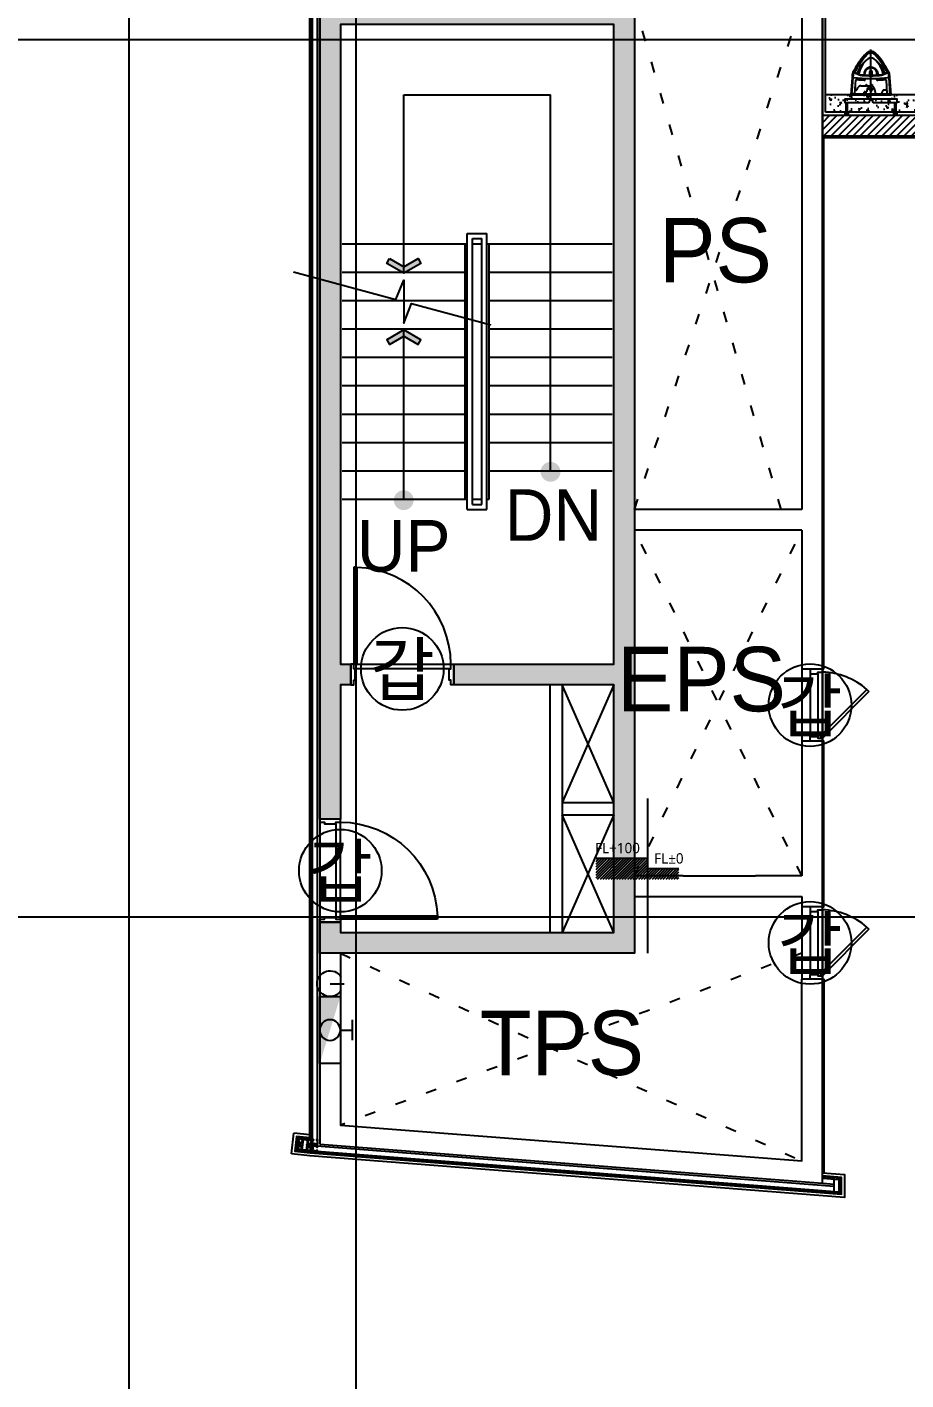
# Model space of a CAD drawing. Header units: metres. Extents: x 630750 to 860239, y 578133 to 726633.
# Drawn here: x 695220 to 703733, y 671325 to 684435 of the extents above; entities that cross this region are included whole.
import ezdxf
from ezdxf.enums import TextEntityAlignment as Align

# ---------------------------------------------------------------- set-up
doc = ezdxf.new("R2010")
doc.units = ezdxf.units.M
doc.header["$LTSCALE"] = 300
for name, pattern in [('CENTER', [50.8, 31.75, -6.35, 6.35, -6.35]), ('CONTINOUS', [0]), ('HIDDEN', [2, 1, -1]), ('HIDDEN-1', [1.4, 0.35, -0.7, 0.35]), ('업무시설_xr-base$0$CONTINOUS', [0])]:
    doc.linetypes.add(name, pattern=pattern)
for name, color, linetype in [('A-CEN-1', 1, 'Continuous'), ('A-CON', 2, 'Continuous'), ('A-DOR', 4, 'Continuous'), ('A-ELE-9', 9, 'Continuous'), ('A-HAT-1', 9, 'Continuous'), ('A-STAIR', 4, 'Continuous'), ('A-SYM1', 7, 'Continuous'), ('A-TXT-S', 3, 'Continuous'), ('A-WAL-BLK', 3, 'Continuous'), ('A-WAL-DW', 7, 'Continuous'), ('A-WALL-CONC', 2, 'Continuous'), ('DOR', 4, 'Continuous'), ('fire', 20, 'Continuous'), ('fire-l', 4, 'Continuous'), ("IN-st'l pipe", 230, 'Continuous'), ('KUK-DRYWALL', 4, 'Continuous'), ('KUK-F-LEVEL', 4, 'Continuous'), ('kuk-finish', 43, 'Continuous'), ("KUK-st'l pipe", 230, 'Continuous'), ('KUK-TOILET-cubicle', 4, 'Continuous'), ('KUK-TOILET-fu', 6, 'Continuous'), ('KUK-TOILET-젠다이', 7, 'Continuous'), ('KUK-WALL-FIN 1', 30, 'Continuous'), ('KUK-공사제외', 252, 'CONTINOUS'), ('KUK-석고보드', 201, 'Continuous'), ('pa-1093', 2, 'Continuous'), ('PA-22', 2, 'Continuous'), ('Text-갑', 7, 'Continuous')]:
    doc.layers.add(name, color=color, linetype=linetype)
doc.styles.add('KUK-TEXT', font='')
doc.styles.add('TEXT(돋음)', font='')
doc.styles.add('돋움', font='')
doc.styles.get('KUK-TEXT').set_extended_font_data('Malgun Gothic')
doc.styles.get('TEXT(돋음)').set_extended_font_data('Dotum')
doc.styles.get('돋움').set_extended_font_data('Dotum')

# ---------------------------------------------------------------- blocks, each defined once
blk = doc.blocks.new('dor-1000x200conc')
at = {"layer": 'A-DOR'}
for p, q in [((30, 1140), (30, 200)), ((60, 1140), (30, 1140)), ((60, 1140), (60, 200)), ((30, 200), (60, 200))]:
    blk.add_line(p, q, dxfattribs=at)
for points in [[(0, 200), (0, 0), (30, 0), (30, 45), (45, 45), (45, 155), (30, 155), (30, 200)], [(1000, 200), (1000, 0), (970, 0), (970, 45), (955, 45), (955, 155), (970, 155), (970, 200)]]:
    blk.add_lwpolyline(points, close=True, dxfattribs=at)
blk.add_arc((30, 200), 940, 0, 88.1729, dxfattribs=at)
at = {"layer": 'DOR', "color": 9}
for points in [[(30, 200), (970, 200)], [(955, 155), (45, 155)]]:
    blk.add_lwpolyline(points, dxfattribs=at)
blk = doc.blocks.new('dor-700')
at = {"layer": 'A-DOR'}
for p, q in [((197, 553), (218, 574)), ((197, 553), (649, 102)), ((218, 574), (670, 123)), ((670, 123), (649, 102))]:
    blk.add_line(p, q, dxfattribs=at)
for points in [[(0, 123), (0, 3), (45, 3), (45, 78), (30, 78), (30, 123)], [(700, 123), (700, 3), (655, 3), (655, 78), (670, 78), (670, 123)]]:
    blk.add_lwpolyline(points, close=True, dxfattribs=at)
blk.add_arc((715, 104), 686, 139.1042, 178.3732, dxfattribs=at)
at = {"layer": 'DOR', "color": 9}
for points in [[(30, 123), (627, 123)], [(45, 78), (655, 78)], [(45, 3), (655, 3)]]:
    blk.add_lwpolyline(points, dxfattribs=at)
blk = doc.blocks.new('pa-22')
at = {"layer": 'fire'}
for p, q in [((4.844, 0.625), (0.781, 0.625)), ((0.781, 0.625), (0.781, -0.625)), ((4.844, -0.625), (4.844, 0.625)), ((2.812, -0.625), (2.812, -1.362)), ((3.43, -1.362), (2.195, -1.362))]:
    blk.add_line(p, q, dxfattribs=at)
blk.add_circle((2.812, 0), 0.625, dxfattribs=at)
blk.add_solid([(0.781, 0.625), (0.781, -0.625), (4.844, 0.625)], dxfattribs=at)
at = {"layer": 'fire-l'}
blk.add_line((0, 0), (0, -0.849), dxfattribs=at)
at = {"layer": 'pa-1093'}
blk.add_arc((0, 0), 0.781, 301.88286, 238.11714, dxfattribs=at)
at = {"layer": 'PA-22'}
blk.add_line((0.781, -0.625), (4.844, -0.625), dxfattribs=at)
blk = doc.blocks.new('소변기')
at = {"layer": 'KUK-TOILET-fu', "color": 8, "linetype": 'HIDDEN'}
blk.add_line((-310804, 214101), (-310804, 214412), dxfattribs=at)
at = {"layer": 'KUK-TOILET-fu', "color": 8}
for p, q in [((-310799, 214073), (-310799, 214441)), ((-310794, 214081), (-310794, 214432))]:
    blk.add_line(p, q, dxfattribs=at)
at = {"layer": 'KUK-TOILET-fu', "color": 1, "linetype": 'CENTER'}
blk.add_line((-310740, 214257), (-311231, 214257), dxfattribs=at)
at = {"layer": 'KUK-TOILET-fu', "color": 8}
for points in [[(-310794, 214444), (-310794, 214452), (-310960, 214440, 0.023242), (-311011, 214434, 0.630524), (-311016, 214416, -0.202072), (-310983, 214346, -0.011863), (-310980, 214257, -0.011863), (-310983, 214167, -0.202072), (-311016, 214097, 0.630524), (-311011, 214080, 0.023242), (-310960, 214074), (-310794, 214062), (-310794, 214069)], [(-310799, 214432), (-310794, 214432), (-310794, 214444), (-310960, 214432, 0.018952), (-311002, 214428, 0.594773), (-311007, 214413, -0.171828), (-310977, 214339, -0.010802), (-310975, 214257, -0.010802), (-310977, 214175, -0.171828), (-311007, 214101, 0.594773), (-311002, 214086, 0.018952), (-310960, 214082), (-310794, 214069), (-310794, 214081), (-310799, 214082, -0.393106)], [(-311062, 214257, -0.478946), (-310982, 214322)], [(-311062, 214257, 0.478946), (-310982, 214192)], [(-310981, 214313, 0.490611), (-311054, 214257, 0.528057)], [(-310981, 214201, -0.490611), (-311054, 214257, -0.528057)], [(-310981, 214267), (-311019, 214267, 0.414214), (-311029, 214257, 0.414214)], [(-310981, 214247), (-311019, 214247, -0.414214), (-311029, 214257, -0.414214)]]:
    blk.add_lwpolyline(points, format="xyb", dxfattribs=at)
at = {"layer": 'KUK-TOILET-fu', "color": 8, "linetype": 'HIDDEN'}
for points in [[(-310951, 214309), (-310939, 214312, 0.374917), (-310936, 214315, 0.012897), (-310942, 214399, -0.415651), (-310939, 214403), (-310804, 214412), (-310804, 214431, -0.393106), (-310804, 214432), (-310799, 214432)], [(-310830, 214411, 0.393106), (-310839, 214401), (-310839, 214381, 0.283978), (-310834, 214372), (-310810, 214360, -0.283978), (-310804, 214351, -0.283978)], [(-310839, 214104), (-310839, 214116, 0.293179), (-310844, 214122), (-310863, 214131, -0.293179), (-310880, 214158), (-310880, 214257, -0.340628), (-310857, 214288), (-310807, 214301, 0.340628), (-310804, 214304)], [(-310804, 214187, 0.382162), (-310807, 214190), (-310818, 214191, -0.382162), (-310822, 214196), (-310822, 214213, 0.340628), (-310826, 214218), (-310857, 214226, -0.340628), (-310880, 214257)], [(-310799, 214082), (-310804, 214082, -0.393106), (-310804, 214083), (-310804, 214101), (-310939, 214111, -0.415651), (-310942, 214114, 0.012897), (-310936, 214199, 0.374917), (-310939, 214202), (-310951, 214204)]]:
    blk.add_lwpolyline(points, format="xyb", dxfattribs=at)
at = {"layer": 'KUK-TOILET-fu', "color": 8}
blk.add_lwpolyline([(-310794, 214217), (-310774, 214217), (-310774, 214237), (-310794, 214237)], dxfattribs=at)
at = {"layer": 'KUK-TOILET-fu', "color": 8, "linetype": 'HIDDEN'}
for centre, radius in [((-310891, 214265), 3), ((-310848, 214257), 14), ((-310823, 214257), 3), ((-310891, 214212), 3)]:
    blk.add_circle(centre, radius, dxfattribs=at)
at = {"layer": 'KUK-TOILET-fu', "color": 8}
for centre, radius, start, end in [((-310643, 213705), 814, 118.9106, 132.5695), ((-310643, 213705), 799, 118.9106, 132.5695), ((-310936, 214154), 244, 103.9578, 147.7034), ((-310954, 214138), 239, 98.2663, 140.4596), ((-310964, 214287), 150, 111.7125, 118.9106), ((-310964, 214287), 135, 111.7125, 118.9106), ((-310963, 214430), 2, 7.0893, 94.471), ((-310953, 214425), 8, 94.1596, 186.8254), ((-312356, 214257), 1406, 352.9107, 7.0893), ((-310802, 214441), 3, 0, 94.1596), ((-311149, 214257), 65, 132.5695, 180), ((-311149, 214257), 65, 180, 227.4305), ((-311149, 214257), 50, 132.5695, 180), ((-311149, 214257), 50, 180, 227.4305), ((-310643, 214809), 799, 227.4305, 241.0894), ((-311100, 214257), 50, 147.7034, 212.2966), ((-310936, 214360), 244, 212.2966, 256.0422), ((-310954, 214376), 239, 219.5404, 261.7337), ((-310643, 214809), 814, 227.4305, 241.0894), ((-310964, 214227), 150, 241.0894, 248.2875), ((-310964, 214227), 135, 241.0894, 248.2875), ((-310953, 214089), 8, 173.1746, 265.8404), ((-310963, 214084), 2, 265.529, 352.9107), ((-310802, 214073), 3, 265.8404, 0)]:
    blk.add_arc(centre, radius, start, end, dxfattribs=at)
at = {"layer": 'KUK-TOILET-fu', "color": 8, "linetype": 'ByBlock'}
for p in [(-310960, 214424), (-310799, 214441), (-310980, 214257), (-310849, 214271), (-310848, 214271), (-310848, 214243), (-310794, 214062)]:
    blk.add_point(p, dxfattribs=at)
blk = doc.blocks.new('pipe-100')
at = {"layer": "IN-st'l pipe", "color": 8, "linetype": 'HIDDEN', "ltscale": 10}
for p, q in [((52740, 87890), (52743, 87887)), ((52740, 87889), (52743, 87886)), ((52740, 87888), (52743, 87885)), ((52838, 87888), (52840, 87886)), ((52838, 87887), (52840, 87884)), ((52838, 87886), (52840, 87884))]:
    blk.add_line(p, q, dxfattribs=at)
at = {"layer": "IN-st'l pipe", "color": 8}
for p, q in [((52743, 87864), (52838, 87910)), ((52743, 87910), (52838, 87864)), ((52788, 87912), (52791, 87910)), ((52789, 87912), (52792, 87910)), ((52790, 87912), (52793, 87910)), ((52790, 87864), (52793, 87862)), ((52791, 87864), (52793, 87862)), ((52792, 87864), (52795, 87862))]:
    blk.add_line(p, q, dxfattribs=at)
at = {"layer": "IN-st'l pipe"}
for points in [[(52740, 87862), (52740, 87912), (52840, 87912), (52840, 87862)], [(52743, 87864), (52743, 87910), (52838, 87910), (52838, 87864)]]:
    blk.add_lwpolyline(points, close=True, dxfattribs=at)
blk = doc.blocks.new('con1')
at = {"layer": 'A-WALL-CONC', "linetype": '업무시설_xr-base$0$CONTINOUS'}
h = blk.add_hatch(color=253, dxfattribs=at)
h.dxf.hatch_style = 1
h.paths.add_polyline_path([(-374646, -269622), (-374446, -269622), (-374446, -269722), (-371796, -269722), (-371796, -267322), (-373346, -267322), (-373346, -267122), (-371796, -267122), (-371796, -260922), (-374446, -260922), (-374446, -267122), (-374346, -267122), (-374346, -267322), (-374446, -267322), (-374446, -268622), (-374646, -268622), (-374646, -260722), (-371596, -260722), (-371596, -269922), (-374646, -269922)], flags=17)
h.paths.add_polyline_path([(-391746, -248122), (-391746, -280472), (-393546, -280472), (-393546, -307972), (-398546, -307972), (-398546, -316999), (-351809, -331181), (-336470, -331181), (-334660, -325216), (-326598, -327662), (-326511, -327375), (-334860, -324841), (-335147, -325787), (-335530, -325670), (-335733, -326340), (-335350, -326456), (-336424, -329997), (-336807, -329881), (-337010, -330551), (-336628, -330667), (-336693, -330881), (-351764, -330881), (-352556, -330641), (-352397, -330114), (-353162, -329882), (-353322, -330408), (-362030, -327766), (-361870, -327240), (-362636, -327007), (-362795, -327534), (-374661, -323933), (-374501, -323407), (-375267, -323174), (-375427, -323701), (-380977, -322017), (-380817, -321490), (-381583, -321258), (-381742, -321784), (-392780, -318435), (-392649, -318004), (-393319, -317801), (-393362, -317945), (-397946, -316554), (-397946, -308572), (-393146, -308572), (-393146, -306522), (-391146, -306522), (-391146, -306122), (-392796, -306122), (-392796, -305522), (-393146, -305522), (-393146, -299422), (-391146, -299422), (-391146, -299022), (-393146, -299022), (-393146, -296322), (-392796, -296322), (-392796, -295622), (-393146, -295622), (-393146, -293122), (-391146, -293122), (-391146, -292722), (-393146, -292722), (-393146, -287472), (-391146, -287472), (-391146, -287072), (-393146, -287072), (-393146, -286422), (-392796, -286422), (-392796, -285722), (-393146, -285722), (-393146, -281172), (-392846, -281172), (-392846, -280872), (-391246, -280872), (-391246, -276472), (-391146, -276472), (-391146, -275872), (-391246, -275872), (-391246, -269872), (-391146, -269872), (-391146, -269272), (-391246, -269272), (-391246, -261372), (-391146, -261372), (-391146, -260772), (-391246, -260772), (-391246, -248722), (-391146, -248722), (-391146, -248622), (-384196, -248622), (-384196, -248722), (-383596, -248722), (-383596, -248622), (-374596, -248622), (-374596, -248722), (-373996, -248722), (-373996, -248622), (-364696, -248622), (-364696, -248722), (-364096, -248722), (-364096, -248622), (-354796, -248622), (-354796, -248722), (-354196, -248722), (-354196, -248622), (-344896, -248622), (-344896, -248722), (-344296, -248722), (-344296, -248622), (-334996, -248622), (-334996, -248722), (-334396, -248722), (-334396, -248622), (-325096, -248622), (-325096, -248722), (-324496, -248722), (-324496, -248622), (-318496, -248622), (-318496, -248722), (-317896, -248722), (-317896, -248622), (-309996, -248622), (-309996, -248722), (-309396, -248722), (-309396, -248622), (-302496, -248622), (-302496, -248722), (-301896, -248722), (-301896, -248522), (-299646, -248522), (-299646, -249472), (-302346, -249472), (-302346, -249672), (-299646, -249672), (-299646, -257472), (-302346, -257472), (-302346, -260722), (-302546, -260722), (-302546, -261422), (-302346, -261422), (-302346, -269222), (-302546, -269222), (-302546, -269922), (-302346, -269922), (-302346, -275822), (-302546, -275822), (-302546, -276522), (-302346, -276522), (-302346, -285722), (-302546, -285722), (-302546, -286422), (-302346, -286422), (-302346, -295622), (-302546, -295622), (-302546, -296322), (-302346, -296322), (-302346, -302072), (-302546, -302072), (-302546, -303072), (-302146, -303072), (-302146, -311972), (-302546, -311972), (-302546, -312972), (-302146, -312972), (-302146, -318572), (-302546, -318572), (-302546, -319572), (-302146, -319572), (-302146, -327072), (-302646, -327072), (-302646, -327872), (-302246, -327872), (-302246, -333872), (-302596, -333872), (-302596, -334572), (-302046, -334572), (-302046, -334903), (-302663, -334716), (-302721, -334907), (-301846, -335173), (-301846, -257872), (-299246, -257872), (-299246, -248122)])
h = blk.add_hatch(color=253, dxfattribs=at)
h.dxf.hatch_style = 1
h.paths.add_polyline_path([(-302596, -253222), (-301896, -253222), (-301896, -253922), (-302596, -253922)])
h.paths.add_polyline_path([(-384246, -253222), (-383546, -253222), (-383546, -253922), (-384246, -253922)])
h.paths.add_polyline_path([(-335096, -253172), (-334296, -253172), (-334296, -253972), (-335096, -253972)])
h.paths.add_polyline_path([(-354896, -253172), (-354096, -253172), (-354096, -253972), (-354896, -253972)])
h.paths.add_polyline_path([(-374696, -253172), (-373896, -253172), (-373896, -253972), (-374696, -253972)])
h.paths.add_polyline_path([(-325196, -253172), (-324396, -253172), (-324396, -253972), (-325196, -253972)])
h.paths.add_polyline_path([(-364746, -253222), (-364046, -253222), (-364046, -253922), (-364746, -253922)])
h.paths.add_polyline_path([(-344946, -253222), (-344246, -253222), (-344246, -253922), (-344946, -253922)])
h.paths.add_polyline_path([(-310046, -253222), (-309346, -253222), (-309346, -253922), (-310046, -253922)])
h.paths.add_polyline_path([(-318596, -253172), (-317796, -253172), (-317796, -253972), (-318596, -253972)])
h.paths.add_polyline_path([(-384246, -310860), (-383446, -310860), (-383446, -311660), (-384246, -311660)])
h.paths.add_polyline_path([(-384246, -305472), (-383446, -305472), (-383446, -306272), (-384246, -306272)])
h.paths.add_polyline_path([(-384246, -295572), (-383446, -295572), (-383446, -296372), (-384246, -296372)])
h.paths.add_polyline_path([(-384196, -276472), (-383596, -276472), (-383596, -275872), (-384196, -275872)])
h.paths.add_polyline_path([(-384246, -285672), (-383446, -285672), (-383446, -286472), (-384246, -286472)])
h.paths.add_polyline_path([(-384296, -269172), (-383496, -269172), (-383496, -269972), (-384296, -269972)])
h.paths.add_polyline_path([(-384296, -260672), (-383496, -260672), (-383496, -261472), (-384296, -261472)])
h.paths.add_polyline_path([(-376996, -285572), (-376196, -285572), (-376196, -286372), (-376996, -286372)], flags=17)
h.paths.add_polyline_path([(-374696, -276572), (-373896, -276572), (-373896, -275772), (-374696, -275772)], flags=17)
h.paths.add_polyline_path([(-364696, -285772), (-364096, -285772), (-364096, -286372), (-364696, -286372)], flags=17)
h.paths.add_polyline_path([(-364796, -275772), (-363996, -275772), (-363996, -276572), (-364796, -276572)], flags=17)
edge = h.paths.add_edge_path(flags=16)
edge.add_arc((-376496, -295972), 450, 0, 360)
edge = h.paths.add_edge_path(flags=16)
edge.add_arc((-354496, -302572), 450, 0, 360)
edge = h.paths.add_edge_path(flags=16)
edge.add_arc((-364396, -295972), 350, 0, 360)
edge = h.paths.add_edge_path(flags=16)
edge.add_arc((-354496, -295972), 450, 0, 360)
edge = h.paths.add_edge_path(flags=16)
edge.add_arc((-344596, -302572), 350, 0, 360)
edge = h.paths.add_edge_path(flags=16)
edge.add_arc((-344596, -295972), 350, 0, 360)
edge = h.paths.add_edge_path(flags=16)
edge.add_arc((-364396, -302572), 350, 0, 360)
h.paths.add_polyline_path([(-375978, -305716), (-376744, -305483), (-376976, -306249), (-376210, -306481)], flags=17)
h.paths.add_polyline_path([(-378098, -312701), (-378863, -312469), (-379096, -313234), (-378330, -313467)], flags=16)
h.paths.add_polyline_path([(-354768, -312100), (-355533, -311867), (-355766, -312633), (-355000, -312865)], flags=17)
h.paths.add_polyline_path([(-347591, -314277), (-348357, -314045), (-348589, -314811), (-347823, -315043)], flags=17)
h.paths.add_polyline_path([(-349725, -321311), (-350491, -321078), (-350723, -321844), (-349958, -322076)], flags=17)
h.paths.add_polyline_path([(-359199, -318436), (-359964, -318204), (-360197, -318969), (-359431, -319202)], flags=17)
edge = h.paths.add_edge_path(flags=16)
edge.add_arc((-324746, -312472), 450, 0, 360)
h.paths.add_polyline_path([(-318596, -311972), (-317796, -311972), (-317796, -312972), (-318596, -312972)], flags=17)
edge = h.paths.add_edge_path(flags=16)
edge.add_arc((-335146, -312472), 350, 0, 360)
edge = h.paths.add_edge_path(flags=16)
edge.add_arc((-338617, -317419), 450, 0, 360)
h.paths.add_polyline_path([(-340252, -324185), (-341017, -323953), (-341250, -324719), (-340484, -324951)], flags=17)
edge = h.paths.add_edge_path(flags=17)
edge.add_arc((-324746, -319072), 450, 0, 360)
h.paths.add_polyline_path([(-318696, -318672), (-317696, -318672), (-317696, -319472), (-318696, -319472)], flags=17)
h.paths.add_polyline_path([(-310096, -327072), (-309296, -327072), (-309296, -327872), (-310096, -327872)])
h.paths.add_polyline_path([(-316096, -322372), (-316096, -325422), (-311308, -325422), (-311308, -325222), (-315896, -325222), (-315896, -322572), (-309696, -322572), (-309696, -325222), (-310308, -325222), (-310308, -325422), (-309496, -325422), (-309496, -322372)], flags=17)
edge = h.paths.add_edge_path(flags=17)
edge.add_arc((-324796, -327472), 400, 0, 360)
edge = h.paths.add_edge_path(flags=17)
edge.add_arc((-318196, -329272), 450, 0, 360)
h.paths.add_polyline_path([(-310096, -331472), (-309296, -331472), (-309296, -332272), (-310096, -332272)])
edge = h.paths.add_edge_path(flags=16)
edge.add_arc((-334696, -302572), 350, 0, 360)
edge = h.paths.add_edge_path(flags=17)
edge.add_arc((-334696, -286072), 350, 0, 360)
edge = h.paths.add_edge_path(flags=16)
edge.add_arc((-334696, -295972), 350, 0, 360)
edge = h.paths.add_edge_path(flags=17)
edge.add_arc((-344596, -286072), 450, 0, 360)
h.paths.add_polyline_path([(-318596, -295472), (-317796, -295472), (-317796, -296472), (-318596, -296472)], flags=17)
h.paths.add_polyline_path([(-318596, -302072), (-317796, -302072), (-317796, -303072), (-318596, -303072)], flags=17)
edge = h.paths.add_edge_path(flags=16)
edge.add_arc((-324796, -302572), 450, 0, 360)
edge = h.paths.add_edge_path(flags=16)
edge.add_arc((-324796, -295972), 450, 0, 360)
edge = h.paths.add_edge_path(flags=17)
edge.add_arc((-324796, -286072), 450, 0, 360)
edge = h.paths.add_edge_path(flags=17)
edge.add_arc((-334696, -276172), 450, 0, 360)
edge = h.paths.add_edge_path(flags=17)
edge.add_arc((-344596, -276172), 450, 0, 360)
h.paths.add_polyline_path([(-318596, -275772), (-317796, -275772), (-317796, -276572), (-318596, -276572)], flags=17)
h.paths.add_polyline_path([(-318596, -285672), (-317796, -285672), (-317796, -286472), (-318596, -286472)], flags=17)
edge = h.paths.add_edge_path(flags=17)
edge.add_arc((-324796, -276172), 450, 0, 360)
h.paths.add_polyline_path([(-364796, -260672), (-363996, -260672), (-363996, -261472), (-364796, -261472)])
h.paths.add_polyline_path([(-364796, -269172), (-363996, -269172), (-363996, -269972), (-364796, -269972)], flags=17)
h.paths.add_polyline_path([(-325196, -269172), (-324396, -269172), (-324396, -269972), (-325196, -269972)], flags=17)
h.paths.add_polyline_path([(-310846, -260722), (-310046, -260722), (-310046, -261522), (-310846, -261522)], flags=17)
h.paths.add_polyline_path([(-325196, -260672), (-324396, -260672), (-324396, -261472), (-325196, -261472)])
h.paths.add_polyline_path([(-335096, -260672), (-334296, -260672), (-334296, -261472), (-335096, -261472)])
h.paths.add_polyline_path([(-344996, -260672), (-344196, -260672), (-344196, -261472), (-344996, -261472)])
h.paths.add_polyline_path([(-354896, -260672), (-354096, -260672), (-354096, -261472), (-354896, -261472)])
h.paths.add_polyline_path([(-354896, -269172), (-354096, -269172), (-354096, -269972), (-354896, -269972)], flags=17)
h.paths.add_polyline_path([(-344996, -269172), (-344196, -269172), (-344196, -269972), (-344996, -269972)], flags=17)
h.paths.add_polyline_path([(-335096, -269172), (-334296, -269172), (-334296, -269972), (-335096, -269972)], flags=17)
h.paths.add_polyline_path([(-310146, -275772), (-309346, -275772), (-309346, -276572), (-310146, -276572)])
h.paths.add_polyline_path([(-310146, -269172), (-309346, -269172), (-309346, -269972), (-310146, -269972)])
h.paths.add_polyline_path([(-309946, -312172), (-309346, -312172), (-309346, -312772), (-309946, -312772)], flags=17)
h.paths.add_polyline_path([(-309946, -302272), (-309346, -302272), (-309346, -302872), (-309946, -302872)], flags=17)
h.paths.add_polyline_path([(-310146, -295572), (-309346, -295572), (-309346, -296372), (-310146, -296372)])
h.paths.add_polyline_path([(-310146, -285672), (-309346, -285672), (-309346, -286472), (-310146, -286472)])
h.paths.add_polyline_path([(-366407, -311180), (-366585, -311089), (-367173, -312249), (-366994, -312339)], flags=16)
h.paths.add_polyline_path([(-367582, -313499), (-367761, -313408), (-368303, -314479), (-368125, -314569)], flags=16)
h.paths.add_polyline_path([(-374501, -323407), (-375267, -323174), (-375499, -323940), (-374734, -324172)], flags=17)
h.paths.add_polyline_path([(-380817, -321490), (-381583, -321258), (-381815, -322024), (-381049, -322256)])
h.paths.add_polyline_path([(-319505, -329605), (-319563, -329797), (-318587, -330093), (-318529, -329901)], flags=17)
h.paths.add_polyline_path([(-317400, -330244), (-317458, -330435), (-316482, -330732), (-316423, -330540)], flags=17)
h.paths.add_polyline_path([(-315294, -330883), (-315352, -331074), (-314376, -331370), (-314318, -331179)], flags=17)
h.paths.add_polyline_path([(-313189, -331522), (-313247, -331713), (-312271, -332009), (-312213, -331818)], flags=17)
h.paths.add_polyline_path([(-311084, -332161), (-311142, -332352), (-310166, -332648), (-310108, -332457)], flags=17)
h.paths.add_polyline_path([(-308979, -332799), (-309037, -332991), (-308061, -333287), (-308003, -333096)])
h.paths.add_polyline_path([(-306873, -333438), (-306932, -333630), (-305955, -333926), (-305897, -333734)])
h.paths.add_polyline_path([(-321610, -328966), (-321668, -329158), (-320692, -329454), (-320634, -329263)], flags=17)
h.paths.add_polyline_path([(-304768, -334077), (-304826, -334268), (-303850, -334565), (-303792, -334373)])
h.paths.add_polyline_path([(-366380, -308837), (-366525, -309124), (-365780, -309502), (-365997, -309930), (-365819, -310020), (-365282, -308961), (-368993, -307835), (-369051, -308027), (-368955, -308056), (-369303, -309204), (-369399, -309175), (-369457, -309366), (-369362, -309396), (-371191, -315424), (-373727, -314655), (-371897, -308626), (-370414, -309076), (-370356, -308885), (-371839, -308435), (-371491, -307286), (-370008, -307736), (-369950, -307545), (-371624, -307037), (-373976, -314788), (-369001, -316298), (-368713, -315729), (-368891, -315638), (-369104, -316057), (-370999, -315482), (-368764, -308114)], flags=17)
edge = h.paths.add_edge_path()
edge.add_line((-317996, -269122), (-318196, -269122))
edge.add_line((-318196, -266622), (-317996, -266622))
edge.add_line((-318196, -265972), (-318196, -266622))
edge.add_line((-318196, -269122), (-318196, -269672))
edge.add_line((-317996, -269472), (-317996, -269122))
edge.add_line((-317996, -266622), (-317996, -265972))
edge.add_line((-317071, -260922), (-317071, -260722))
edge.add_line((-317071, -260722), (-314896, -260722))
edge.add_line((-314896, -260722), (-314896, -260922))
edge.add_line((-314896, -260922), (-317071, -260922))
edge.add_line((-318196, -265972), (-321996, -265972))
edge.add_line((-321996, -265972), (-321996, -262022))
edge.add_line((-321996, -262022), (-321796, -262022))
edge.add_line((-321796, -262022), (-321796, -262922))
edge.add_line((-321796, -262922), (-321696, -262922))
edge.add_line((-321696, -262922), (-321696, -263122))
edge.add_line((-321696, -263122), (-321796, -263122))
edge.add_line((-321796, -263122), (-321796, -265772))
edge.add_line((-321796, -265772), (-314196, -265772))
edge.add_line((-314196, -265772), (-314196, -263122))
edge.add_line((-314196, -263122), (-320696, -263122))
edge.add_line((-320696, -263122), (-320696, -262922))
edge.add_line((-320696, -262922), (-319546, -262922))
edge.add_line((-319546, -262922), (-319546, -260922))
edge.add_line((-319546, -260922), (-321796, -260922))
edge.add_line((-321796, -260922), (-321796, -261022))
edge.add_line((-321796, -261022), (-321996, -261022))
edge.add_line((-321996, -261022), (-321996, -260722))
edge.add_line((-321996, -260722), (-317771, -260722))
edge.add_line((-317771, -260722), (-317771, -260922))
edge.add_line((-317996, -269472), (-314196, -269472))
edge.add_line((-314196, -269472), (-314196, -265972))
edge.add_line((-314196, -265972), (-317996, -265972))
edge.add_line((-317771, -260922), (-319346, -260922))
edge.add_line((-319346, -260922), (-319346, -262922))
edge.add_line((-319346, -262922), (-314196, -262922))
edge.add_line((-314196, -262922), (-314196, -260722))
edge.add_line((-314196, -260722), (-313996, -260722))
edge.add_line((-313996, -260722), (-313996, -269672))
edge.add_line((-313996, -269672), (-318196, -269672))
edge.add_line((-309346, -286472), (-309346, -312772))
edge.add_line((-309546, -302872), (-309546, -312172))
edge.add_line((-309546, -296372), (-309546, -302272))
edge.add_line((-309546, -286472), (-309546, -295572))
edge.add_line((-375427, -323701), (-380977, -322017))
edge.add_line((-334860, -324841), (-335147, -325787))
edge.add_line((-334660, -325216), (-334860, -325874))
edge.add_line((-324796, -328209), (-324796, -327872))
edge.add_line((-324596, -328060), (-324596, -327819))
edge.add_line((-324796, -328209), (-322797, -328815))
edge.add_line((-322797, -328815), (-322739, -328624))
edge.add_line((-322739, -328624), (-324596, -328060))
edge.add_line((-337531, -334677), (-338201, -334474))
edge.add_line((-338201, -334474), (-338404, -335144))
edge.add_line((-338404, -335144), (-337734, -335347))
edge.add_line((-337734, -335347), (-337531, -334677))
edge = h.paths.add_edge_path()
edge.add_line((-339858, -323400), (-339800, -323209))
edge.add_line((-339800, -323209), (-337930, -317052))
edge.add_line((-337930, -317052), (-338217, -316965))
edge.add_line((-338217, -316965), (-338268, -317133))
edge.add_arc((-338617, -317419), 450, -73.1135, 39.3318, ccw=False)
edge.add_line((-338486, -317849), (-340145, -323313))
edge.add_line((-340145, -323313), (-339858, -323400))
at = {"layer": 'A-WALL-CONC'}
blk.add_lwpolyline([(-374646, -269622), (-374446, -269622), (-374446, -269722), (-371796, -269722), (-371796, -267322), (-373346, -267322), (-373346, -267122), (-371796, -267122), (-371796, -260922), (-374446, -260922), (-374446, -267122), (-374346, -267122), (-374346, -267322), (-374446, -267322), (-374446, -268622), (-374646, -268622), (-374646, -260722), (-371596, -260722), (-371596, -269922), (-374646, -269922), (-374646, -269622)], dxfattribs=at)

msp = doc.modelspace()

# ---------------------------------------------------------------- hatches: boundary and pattern name
at = {"layer": 'A-SYM1'}
for points in [[(698703.2, 682145.6), (698729.8, 682191.8), (698868.4, 682111.8), (699007, 682191.8), (699033.6, 682145.6), (698868.4, 682050.2)], [(698703.2, 681404.8), (698729.8, 681358.6), (698868.4, 681438.6), (699007, 681358.6), (699033.6, 681404.8), (698868.4, 681500.2)]]:
    msp.add_hatch(color=7, dxfattribs=at).paths.add_polyline_path(points)
h = msp.add_hatch(color=7, dxfattribs=at)
edge = h.paths.add_edge_path()
edge.add_arc((700290.4, 680125.2), 96, 450, 630)
edge.add_arc((700290.4, 680125.2), 96, 630, 810)
h = msp.add_hatch(color=7, dxfattribs=at)
edge = h.paths.add_edge_path()
edge.add_arc((698868.4, 679850.2), 96, 450, 630)
edge.add_arc((698868.4, 679850.2), 96, 630, 810)
at = {"layer": 'A-WAL-BLK'}
h = msp.add_hatch(dxfattribs=at)
h.set_pattern_fill('ANSI31', color=251, scale=400, style=0)
h.set_pattern_definition([(45, (1072700.25, 440364.125), (-35.355339, 35.355339), [])])
h.paths.add_polyline_path([(706724.4, 672935.2), (706724.4, 673125.8), (704514.4, 673298.1), (704514.4, 676370.2), (706024.4, 676370.2), (706024.4, 676470.2), (704514.4, 676470.2), (704514.4, 680980.2), (707904.4, 680980.2), (707904.4, 676210.2), (708104.4, 676210.2), (708104.4, 683910.2), (707904.4, 683910.2), (707904.4, 681180.2), (704514.4, 681180.2), (704514.4, 682130.2), (704324.4, 682130.2), (704324.4, 673122.3)])
h.paths.add_polyline_path([(702924.4, 683380.2), (706664.4, 683380.2), (706664.4, 684330.2), (706504.4, 684330.2), (706504.4, 683580.2), (702924.4, 683580.2)])
h.paths.add_polyline_path([(707904.4, 684710.2), (708104.4, 684710.2), (708104.4, 687060.2), (707904.4, 687060.2)])
h.paths.add_polyline_path([(706009.4, 674640.2), (706009.4, 675170.2), (705809.4, 675170.2), (705809.4, 674440.2), (707904.4, 674440.2), (707904.4, 674640.2)])
at = {"layer": 'KUK-F-LEVEL', "ltscale": 10}
h = msp.add_hatch(dxfattribs=at)
h.set_pattern_fill('ANSI31', color=8, scale=150, style=0)
h.set_pattern_definition([(45, (700932.072, 676178.87), (-13.25825, 13.25825), [])])
h.paths.add_polyline_path([(701532.1, 676278.9), (701232.1, 676278.9), (701232.1, 676378.9), (700732.1, 676378.9), (700732.1, 676178.9), (701532.1, 676178.9)])
at = {"layer": 'KUK-TOILET-젠다이'}
h = msp.add_hatch(dxfattribs=at)
h.set_pattern_fill('AR-CONC', color=251, scale=25, angle=-90, style=0)
h.set_pattern_definition([(320, (489007.45, 373636.68), (-15.688034, -179.315046), [18.75, -206.25]), (265, (489007.45, 373636.68), (188.04803, 34.68783), [15, -165]), (10.4514, (489006.15, 373621.74), (172.359886, -144.627345), [15.93505, -175.28553]), (316.1842, (489057.45, 373636.68), (-41.37975, -266.81026), [28.125, -309.375]), (6.6356, (489054, 373614.45), (243.52947, -233.66568), [23.90257, -262.92825]), (261.1842, (489057.45, 373636.68), (243.52965, -233.66549), [22.5, -247.5]), (291, (489044.95, 373611.68), (-100.65472, -149.226763), [18.75, -206.25]), (236, (489044.95, 373611.68), (181.28751, -60.82883), [15, -165]), (341.4514, (489036.57, 373599.24), (80.632624, -210.05566), [15.93505, -175.28553]), (307.5, (489007.455, 373636.68), (83.223463, -3.039964), [0, -163, 0, -167.5, 0, -165.625]), (277.5, (489007.455, 373636.68), (98.602928, -65.767384), [0, -95.5, 0, -159.25, 0, -63.125]), (237.5, (489007.455, 373692.43), (-5.638718, -133.455609), [0, -62.5, 0, -195, 0, -258.75]), (227.5, (489007.45, 373717.43), (25.026246, -145.796542), [0, -81.25, 0, -129.5, 0, -183.75])])
h.paths.add_polyline_path([(706448.6, 683782.5), (706448.6, 683612.5), (702928.6, 683612.5), (702928.6, 683782.5)])

# ---------------------------------------------------------------- linework, layer by layer
at = {"layer": 'A-CEN-1', "linetype": 'Continuous', "ltscale": 0.7}
msp.add_line((696204.4, 708258.8, 0), (696204.4, 636401.3, 0), dxfattribs=at)
at = {"layer": 'A-CEN-1', "linetype": 'Continuous'}
for p, q in [((698404.4, 708258.8), (698404.4, 667379.2)), ((796986.4, 684310.2), (657202.6, 684310.2)), ((796986.4, 675810.2), (657202.6, 675810.2))]:
    msp.add_line(p, q, dxfattribs=at)
at = {"layer": 'A-ELE-9'}
for p, q in [((702724.4, 678213.9), (702724.4, 677513.9)), ((702724.4, 675910.2), (702724.4, 675210.2))]:
    msp.add_line(p, q, dxfattribs=at)
at = {"layer": 'A-HAT-1', "color": 8, "linetype": 'HIDDEN-1'}
for p, q in [((701104.4, 679760.2), (702724.4, 684660.2)), ((702524.4, 679760.2), (701104.4, 684660.2)), ((701104.4, 676210.2), (702724.4, 679560.2)), ((702724.4, 676210.2), (701104.4, 679560.2)), ((698254.4, 675460.2), (702724.4, 673447.3)), ((702724.4, 675460.2), (698257.5, 673795))]:
    msp.add_line(p, q, dxfattribs=at)
at = {"layer": 'A-HAT-1', "color": 8}
for p, q in [((700904.4, 678060.2), (700404.4, 676920.2)), ((700904.4, 676920.2), (700404.4, 678060.2)), ((700904.4, 676800.2), (700404.4, 675660.2)), ((700904.4, 675660.2), (700404.4, 676800.2))]:
    msp.add_line(p, q, dxfattribs=at)
at = {"layer": 'A-STAIR'}
for p, q in [((699484.4, 682435.2), (699674.4, 682435.2)), ((699484.4, 679760.2), (699484.4, 682435.2)), ((699534.4, 682385.2), (699624.4, 682385.2)), ((699534.4, 679810.2), (699534.4, 682385.2)), ((699624.4, 679810.2), (699624.4, 682385.2)), ((699674.4, 679760.2), (699674.4, 682435.2)), ((698272.4, 682335.2), (699464.4, 682335.2)), ((699464.4, 679860.2), (699464.4, 682335.2)), ((699464.4, 682335.2), (699484.4, 682335.2)), ((699534.4, 682335.2), (699624.4, 682335.2)), ((699674.4, 682335.2), (700886.4, 682335.2)), ((699694.4, 679860.2), (699694.4, 682335.2)), ((698272.4, 682060.2), (699464.4, 682060.2)), ((699694.4, 682060.2), (700886.4, 682060.2)), ((698272.4, 681785.2), (699464.4, 681785.2)), ((699694.4, 681785.2), (700886.4, 681785.2)), ((698272.4, 681510.2), (699464.4, 681510.2)), ((699694.4, 681510.2), (700886.4, 681510.2)), ((698272.4, 681235.2), (699464.4, 681235.2)), ((699694.4, 681235.2), (700886.4, 681235.2)), ((698272.4, 680960.2), (699464.4, 680960.2)), ((699694.4, 680960.2), (700886.4, 680960.2)), ((698272.4, 680685.2), (699464.4, 680685.2)), ((699694.4, 680685.2), (700886.4, 680685.2)), ((698272.4, 680410.2), (699464.4, 680410.2)), ((699694.4, 680410.2), (700886.4, 680410.2)), ((698272.4, 680135.2), (699464.4, 680135.2)), ((699694.4, 680135.2), (700886.4, 680135.2)), ((698272.4, 679860.2), (699484.4, 679860.2)), ((699484.4, 679760.2), (699674.4, 679760.2)), ((699534.4, 679860.2), (699624.4, 679860.2)), ((699534.4, 679810.2), (699624.4, 679810.2)), ((699674.4, 679860.2), (699694.4, 679860.2))]:
    msp.add_line(p, q, dxfattribs=at)
at = {"layer": 'A-SYM1', "color": 7}
for p, q in [((698868.4, 683778.1), (700290.4, 683778.1)), ((698868.4, 682050.2), (698868.4, 683778.1)), ((700290.4, 680125.2), (700290.4, 683778.1)), ((698868.4, 679850.2), (698868.4, 681500.2))]:
    msp.add_line(p, q, dxfattribs=at)
for points in [[(698729.8, 682191.8), (698868.4, 682111.8), (699007, 682191.8), (699033.6, 682145.6), (698868.4, 682050.2), (698703.2, 682145.6)], [(698729.8, 681358.6), (698868.4, 681438.6), (699007, 681358.6), (699033.6, 681404.8), (698868.4, 681500.2), (698703.2, 681404.8)]]:
    msp.add_lwpolyline(points, close=True, dxfattribs=at)
msp.add_lwpolyline([(697798.9, 682061.8), (698792.8, 681795.5), (698868.4, 681983.9), (698868.4, 681566.6), (698944, 681755), (699711.8, 681549.2)], dxfattribs=at)
at = {"layer": 'A-WAL-BLK'}
for p, q in [((702724.4, 687060.2), (702724.4, 679760.2)), ((702924.4, 687060.2), (702924.4, 678213.9)), ((702924.4, 683580.2), (706664.4, 683580.2)), ((702924.4, 683380.2), (702924.4, 677010.2)), ((702924.4, 683380.2), (706664.4, 683380.2)), ((702724.4, 679760.2), (701104.4, 679760.2)), ((702724.4, 679560.2), (701104.4, 679560.2)), ((702724.4, 679560.2), (702724.4, 678213.9)), ((702924.4, 678213.9), (702724.4, 678213.9)), ((702724.4, 677513.9), (702724.4, 676210.2)), ((702924.4, 677513.9), (702724.4, 677513.9)), ((702924.4, 677513.9), (702924.4, 675910.2)), ((702924.4, 676310.2), (702924.4, 675910.2)), ((701574.4, 676210.2), (701104.4, 676210.2)), ((702724.4, 676210.2), (702274.4, 676210.2)), ((701104.4, 676010.2), (702724.4, 676010.2)), ((702724.4, 676010.2), (702724.4, 675910.2)), ((702924.4, 675910.2), (702724.4, 675910.2)), ((698054.4, 675460.2), (698054.4, 673610.2)), ((702924.4, 675210.2), (702724.4, 675210.2)), ((702924.4, 673231.1), (702924.4, 675210.2)), ((698054.4, 673610.2), (702924.4, 673231.1))]:
    msp.add_line(p, q, dxfattribs=at)
for points in [[(701574.4, 676210.2), (702274.4, 676210.2)], [(698254.4, 675460.2), (698254.4, 673795.3), (702724.4, 673447.3), (702724.4, 675210.2)]]:
    msp.add_lwpolyline(points, dxfattribs=at)
at = {"layer": 'A-WAL-DW'}
for p, q in [((700284.4, 678060.2), (700284.4, 675660.2)), ((700404.4, 678060.2), (700404.4, 675660.2)), ((700404.4, 676920.2), (700904.4, 676920.2)), ((700404.4, 676800.2), (700904.4, 676800.2))]:
    msp.add_line(p, q, dxfattribs=at)
at = {"layer": 'KUK-DRYWALL'}
for p, q in [((697984.4, 673545.5), (697984.4, 687060.2)), ((698034.4, 673591.7), (698034.4, 687060.2)), ((697984.4, 673595.6), (703037.9, 673202.2)), ((697984.4, 673545.5), (703087.9, 673148.1)), ((702924.4, 673281.2), (703087.9, 673268.5)), ((702924.4, 673231.1), (703037.9, 673222.3)), ((703037.9, 673152), (703037.9, 673272.4)), ((703087.9, 673148.1), (703087.9, 673268.5))]:
    msp.add_line(p, q, dxfattribs=at)
at = {"layer": 'KUK-DRYWALL', "color": 8}
for points in [[(697994.4, 673654.2), (697994.4, 673655.2), (697984.4, 673655.2), (697984.4, 673635.2, -1), (697984.4, 673630.2), (697984.4, 673610.2), (698002.9, 673610.2, -0.5899975), (698015.9, 673610.2), (698034.4, 673610.2), (698034.4, 673630.2, -1), (698034.4, 673635.2), (698034.4, 673655.2), (698024.4, 673655.2), (698024.4, 673650.2), (698025.4, 673650.2), (698025.4, 673654.2), (698033.4, 673654.2), (698033.4, 673636.1, 0.745356), (698033.4, 673629.4), (698033.4, 673611.2), (698016.5, 673611.2, 0.5427831), (698002.3, 673611.2), (697985.4, 673611.2), (697985.4, 673629.4, 0.745356), (697985.4, 673636.1), (697985.4, 673654.2), (697993.4, 673654.2), (697993.4, 673650.2), (697994.4, 673650.2), (697994.4, 673655.2)], [(698031.4, 673581.9), (698032.4, 673581.9), (698033.1, 673591.8), (698013.2, 673593.4, -1), (698008.2, 673593.8), (697988.3, 673595.3), (697986.8, 673576.9, -0.5899975), (697985.8, 673563.9), (697984.4, 673545.5), (698004.3, 673543.9, -1), (698009.3, 673543.5), (698029.3, 673542), (698030, 673552), (698025, 673552.3), (698025, 673551.3), (698029, 673551), (698028.3, 673543.1), (698010.2, 673544.5, 0.745356), (698003.6, 673545), (697985.5, 673546.4), (697986.8, 673563.3, 0.5427831), (697987.9, 673577.4), (697989.2, 673594.3), (698007.3, 673592.8, 0.745356), (698014, 673592.3), (698032.1, 673590.9), (698031.4, 673582.9), (698027.5, 673583.3), (698027.4, 673582.3), (698032.4, 673581.9)]]:
    msp.add_lwpolyline(points, format="xyb", dxfattribs=at)
at = {"layer": 'KUK-F-LEVEL', "ltscale": 10}
msp.add_line((701232.1, 675460.2), (701232.1, 676960.2), dxfattribs=at)
at = {"layer": 'KUK-F-LEVEL', "color": 7, "ltscale": 10}
msp.add_lwpolyline([(701532.1, 676278.9), (701232.1, 676278.9), (701232.1, 676378.9), (700732.1, 676378.9)], dxfattribs=at)
at = {"layer": 'kuk-finish', "ltscale": 0.02}
msp.add_line((697779.7, 673516.4), (697802.9, 673718.1), dxfattribs=at)
for points in [[(697959.4, 673700.1), (697802.9, 673718.1)], [(702924.4, 673332.9), (703139.4, 673316.2), (703139.4, 673092.5), (697959.4, 673495.8), (697959.4, 673495.8), (697779.7, 673516.4)]]:
    msp.add_lwpolyline(points, dxfattribs=at)
at = {"layer": "KUK-st'l pipe"}
msp.add_lwpolyline([(697984.4, 673545.5), (697964.3, 673547), (697836.8, 673561.7), (697848.2, 673661.1), (697973.9, 673646.6), (697984.4, 673645.8)], dxfattribs=at)
at = {"layer": 'KUK-TOILET-fu', "color": 5}
msp.add_lwpolyline([(703164.4, 683700.2), (703164.4, 683599.2), (703174.4, 683599.2), (703174.4, 683590.2), (703144.4, 683590.2), (703144.4, 683599.2), (703164.2, 683599.2), (703154.4, 683599.2), (703154.4, 683700.2), (703164.1, 683700.2), (703144.4, 683700.2), (703144.4, 683740.2), (703644.4, 683740.2), (703644.4, 683700.2), (703624.7, 683700.2), (703634.4, 683700.2), (703634.4, 683599.2), (703624.6, 683599.2), (703644.4, 683599.2), (703644.4, 683590.2), (703614.4, 683590.2), (703614.4, 683599.2), (703624.4, 683599.2), (703624.4, 683700.2), (703419.4, 683700.2), (703414.4, 683705.2), (703414.4, 683705.2, 1), (703374.4, 683705.2), (703374.4, 683705.2), (703369.4, 683700.2)], format="xyb", close=True, dxfattribs=at)
at = {"layer": 'KUK-TOILET-젠다이'}
msp.add_line((702954.4, 683780.2), (706474.4, 683780.2), dxfattribs=at)
at = {"layer": 'KUK-WALL-FIN 1', "color": 182, "linetype": '업무시설_xr-base$0$CONTINOUS'}
for p, q in [((702954.4, 683610.2), (702954.4, 687030.2)), ((706474.4, 683610.2), (702954.4, 683610.2))]:
    msp.add_line(p, q, dxfattribs=at)
at = {"layer": 'KUK-공사제외'}
msp.add_lwpolyline([(698054.4, 673610.2), (702924.4, 673231.1), (702924.2, 687060.2), (708104.4, 687060.2), (708104.5, 696660.2), (695504.4, 696510.2), (695504.4, 695510.2), (697454.4, 695510.2), (697454.4, 692010.2), (698004.4, 692010.2), (698004.4, 691410.2), (698054.4, 691410.2), (698054.4, 673610.2)], dxfattribs=at)
at = {"layer": 'KUK-석고보드', "ltscale": 10}
for p, q in [((697959.4, 673660.9), (697959.4, 687060.2)), ((697971.9, 673659.4), (697971.9, 687060.2)), ((702939.4, 678213.9), (702939.4, 683365.2)), ((702939.4, 683365.2), (704309.4, 683365.2)), ((702924.4, 678213.9), (702939.4, 678213.9))]:
    msp.add_line(p, q, dxfattribs=at)
for points in [[(702924.4, 675910.2), (702939.4, 675910.2), (702939.4, 677513.9), (702924.4, 677513.9)], [(702924.4, 675210.2), (702939.4, 675210.2), (702939.4, 673331.7)], [(697971.9, 673659.4), (697837.2, 673674.9), (697822.9, 673550.7), (697963.1, 673534.6), (703100.4, 673134.6), (703100.4, 673280.1), (702924.4, 673293.8)]]:
    msp.add_lwpolyline(points, dxfattribs=at)
at = {"layer": 'KUK-석고보드', "color": 35, "ltscale": 10}
msp.add_lwpolyline([(697959.4, 673669.9), (697829.3, 673684.9), (697813, 673542.8), (697962.3, 673525.6), (703109.4, 673124.9), (703109.4, 673288.4), (702924.4, 673302.8)], dxfattribs=at)
at = {"layer": 'Text-갑', "color": 1}
for centre in [(698854.4, 678215.2, 280), (702804.4, 677863.9, 280), (698254.4, 676260.2, 280), (702804.4, 675560.2, 280)]:
    msp.add_circle(centre, 400, dxfattribs=at)

# ---------------------------------------------------------------- block references
msp.add_blockref('dor-1000x200conc', (698354.4, 678060.2))
at = {"xscale": -1, "rotation": 270}
msp.add_blockref('dor-1000x200conc', (698054.4, 675760.2), dxfattribs=at)
at = {"layer": 'A-CON'}
msp.add_blockref('con1', (1072700.2, 945382.4), dxfattribs=at)
at = {"layer": 'A-DOR', "rotation": 269.9999886874992}
for p in [(702801.1, 678213.9), (702801.1, 675910.2)]:
    msp.add_blockref('dor-700', p, dxfattribs=at)
at = {"layer": 'fire', "ltscale": 2, "xscale": -160, "yscale": 160, "zscale": 160, "rotation": 90}
msp.add_blockref('pa-22', (698154.4, 675165.2), dxfattribs=at)
at = {"layer": "KUK-st'l pipe", "xscale": -1, "rotation": 263.2279766153932}
for p in [(604368.3, 631550), (604454.8, 631540.1)]:
    msp.add_blockref('pipe-100', p, dxfattribs=at)
at = {"layer": 'KUK-TOILET-cubicle', "rotation": 270}
msp.add_blockref('소변기', (489137.5, 372985.7), dxfattribs=at)

# ---------------------------------------------------------------- texts
at = {"layer": 'A-TXT-S', "color": 3, "style": '돋움'}
for s, p in [('PS', (701343.1, 681960.9)), ('EPS', (700934.2, 677804.4)), ('TPS', (699606, 674278.1))]:
    msp.add_text(s, height=625, dxfattribs=at).set_placement(p)
for s, p in [('DN', (700318.3, 679706.6)), ('UP', (698867.5, 679407.8))]:
    msp.add_text(s, height=500, dxfattribs=at).set_placement(p, align=Align.MIDDLE_CENTER)
at = {"layer": 'KUK-F-LEVEL', "color": 7, "ltscale": 10, "style": 'KUK-TEXT'}
for s, p in [('FL+100', (700722.3, 676429.4)), ('FL%%P0', (701294.2, 676329.4))]:
    msp.add_text(s, height=100, dxfattribs=at).set_placement(p)
at = {"layer": 'Text-갑', "style": 'TEXT(돋음)'}
for p in [(698854.4, 678209.8, 280), (702804.4, 677858.5, 280), (698254.4, 676254.8, 280), (702804.4, 675554.8, 280)]:
    msp.add_text('갑', height=500, dxfattribs=at).set_placement(p, align=Align.MIDDLE_CENTER)

doc.saveas('drawing.dxf')
